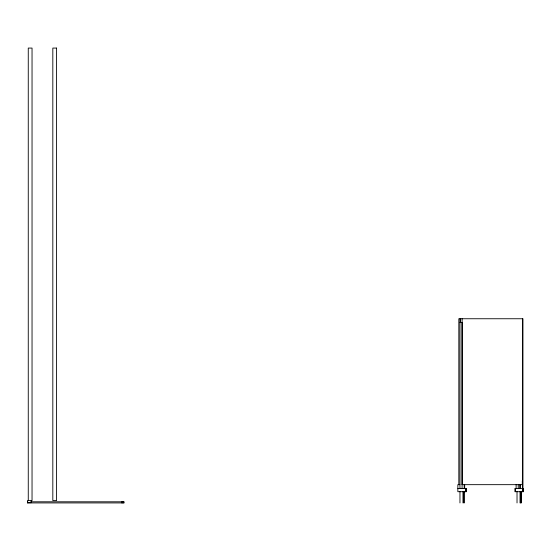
<?xml version="1.0" encoding="UTF-8"?>
<svg xmlns="http://www.w3.org/2000/svg" width="551" height="551" viewBox="0 0 551 551"><rect width="100%" height="100%" fill="white"/><g stroke="black" fill="none" stroke-linecap="round" stroke-linejoin="round"><path stroke-width="0.83" d="M459.961 322.521L462.571 322.521M459.961 484.666L457.847 484.666L457.847 491.699L466.387 491.699L466.387 488.441L457.847 488.441M462.075 484.666L522.458 484.666M522.458 488.441L514.916 488.441L514.916 491.699L523.45 491.699L523.45 488.441M30.704 501.796L124.12 501.796L124.12 502.925L27.55 502.925L27.55 500.583L32.041 500.583L32.041 48.075L28.266 48.075L28.266 500.583M27.55 502.691L31.317 502.691L31.317 500.583M522.961 488.441L522.961 491.699L522.947 318.747L458.831 318.747L458.831 484.666M522.506 322.521L522.506 484.666M522.458 318.747L522.458 491.699M522.3 480.899L522.3 484.666M521.336 491.609L521.336 502.925M520.847 491.609L520.847 502.925M520.537 491.609L520.537 502.925M520.344 484.666L520.344 488.441M520.041 491.609L520.041 502.925M519.745 485.004L519.745 488.441M518.236 484.666L518.236 488.441M517.024 491.609L517.024 502.925M516.122 484.666L516.122 488.441M515.405 488.441L515.419 491.699M465.891 488.441L465.891 491.699M465.388 488.441L465.388 491.699M464.672 484.666L464.672 488.441M464.183 484.666L464.183 488.441M464.273 491.609L464.273 502.925M463.784 491.609L463.784 502.925M462.978 491.609L462.978 502.925M462.124 318.747L462.124 484.666M462.075 322.521L462.075 488.441M460.45 318.747L460.464 322.19M459.961 318.747L459.961 488.441M459.961 491.609L459.961 502.925M123.314 501.796L123.314 502.925M122.315 501.796L122.315 502.925M121.819 501.796L121.819 502.925M27.798 501.796L27.798 502.925M56.588 48.075L52.82 48.075L52.82 500.583L56.588 500.583L56.588 48.075"/></g></svg>
